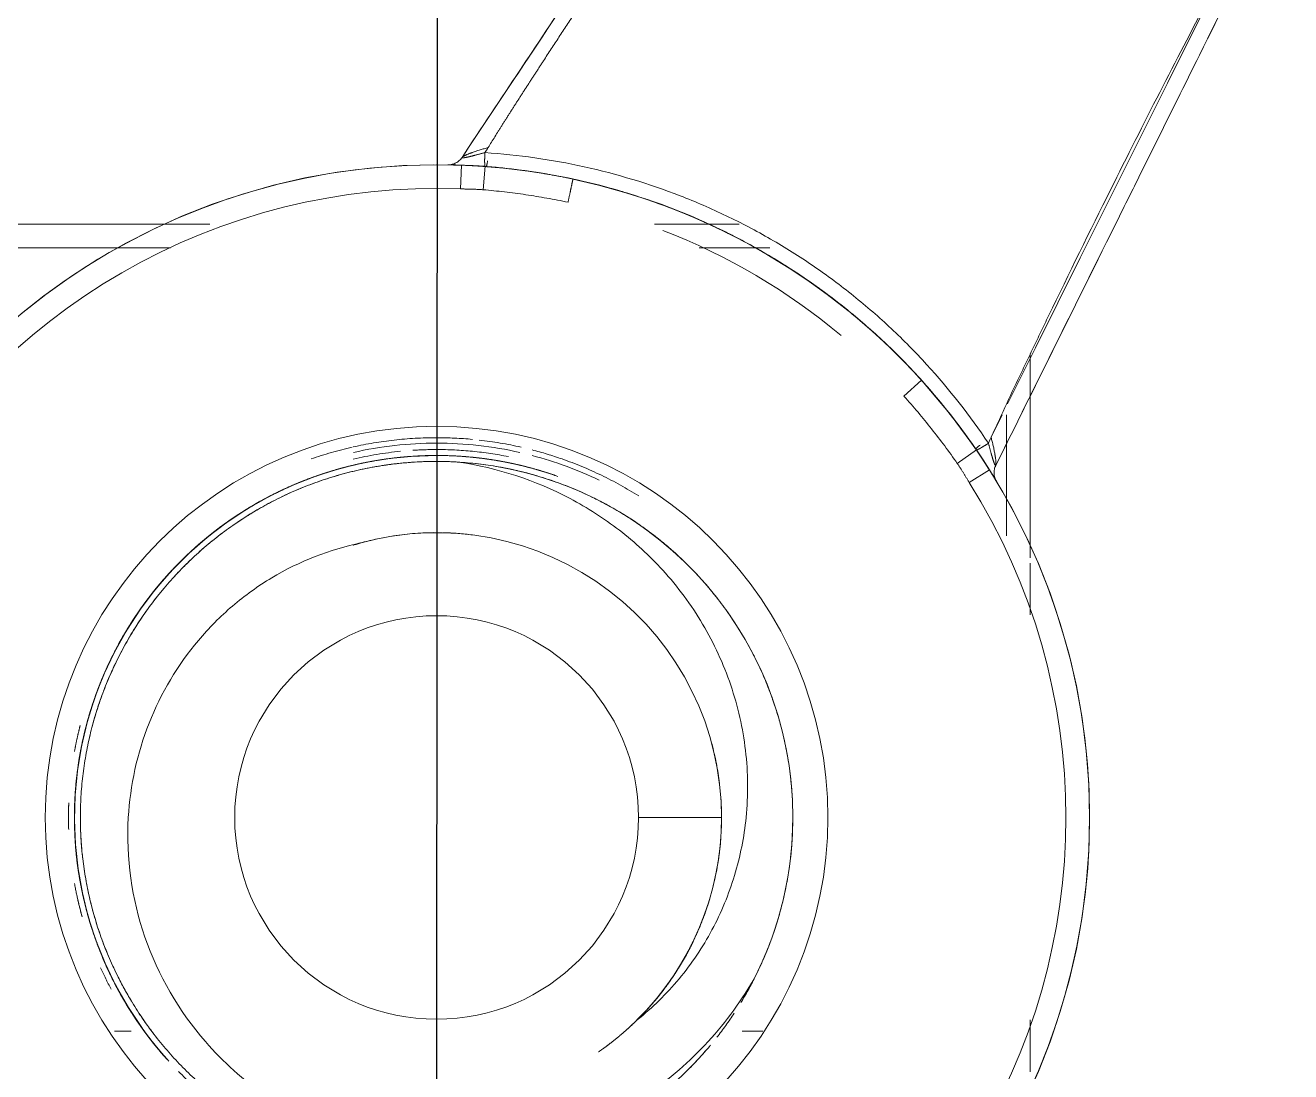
# Model space of a CAD drawing. Extents: x -181672 to 290600, y -29000 to 395522.
# Drawn here: x 5046.4 to 5099.7, y 37603.2 to 37647.2 of the extents above; entities that cross this region are included whole.
import ezdxf

# ---------------------------------------------------------------- set-up
doc = ezdxf.new("R2010")
doc.units = 0
doc.header["$LTSCALE"] = 10
doc.linetypes.add('XFM7Q20PCW-200K$0$ACAD_ISO03W100', pattern=[30, 12, -18])
doc.layers.add('XFM7Q20PCW-200K$0$PCW EQ (FUTURE)', color=252, linetype='XFM7Q20PCW-200K$0$ACAD_ISO03W100', lineweight=9)

# ---------------------------------------------------------------- blocks, each defined once
blk = doc.blocks.new('XFM7P20PCW')
blk.add_line((5064.16395, 38537.4322), (5062.66031, 35616.28974))
blk = doc.blocks.new('XFM7Q20PCW-200K$0$漢唐美光 8NHV4A-10FDA-NC150-M - 漢唐美光 8NHV4A-10FDA-NC150-M-V1107-CUB_L40')
for p, q in [((-545.675, -64.944), (-537.093, -64.944)), ((-536.869, -64.944), (-534.68, -64.944)), ((-517.618, -64.944), (-515.429, -64.944)), ((-543.116, -65.944), (-538.01, -65.944)), ((-542.168, -66.598), (-543.11, -66.13)), ((-540.793, -66.667), (-540.261, -67.513)), ((-541.632, -67.208), (-541.065, -68.02)), ((-544.569, -69.524), (-543.899, -70.266)), ((-550.149, -75.913), (-550.149, -78.894)), ((-517.149, -76.211), (-517.149, -77.081)), ((-551.149, -80.762), (-551.149, -77.207)), ((-553.58, -87.902), (-552.593, -87.987)), ((-553.629, -88.9), (-552.63, -88.938)), ((-551.149, -99.491), (-551.149, -113.944)), ((-550.149, -101.148), (-550.149, -113.944)), ((-517.149, -103.503), (-517.149, -102.807))]:
    blk.add_line(p, q)
at = {"flags": 128}
for points in [[(-543.575, -65.898), (-545.935, -64.723), (-549.724, -62.837), (-553.465, -60.974), (-557.088, -59.17), (-560.527, -57.458)], [(-540.793, -66.667), (-539.85, -66.1), (-538.886, -65.571), (-537.901, -65.081), (-536.898, -64.631), (-535.877, -64.222), (-534.84, -63.853), (-533.79, -63.526), (-532.728, -63.242), (-531.655, -63), (-530.573, -62.802), (-529.484, -62.647), (-528.39, -62.535), (-527.292, -62.467), (-526.192, -62.444), (-525.092, -62.464), (-523.994, -62.528), (-522.9, -62.636), (-521.81, -62.788), (-520.728, -62.983), (-519.654, -63.222), (-518.591, -63.503), (-517.539, -63.826), (-516.502, -64.191), (-515.48, -64.598), (-514.475, -65.045), (-513.488, -65.531), (-512.522, -66.057), (-511.578, -66.621), (-511.505, -66.667)], [(-540.793, -66.667), (-540.442, -66.45), (-540.31, -66.37)], [(-540.793, -66.667), (-541.211, -66.929), (-541.632, -67.208)], [(-541.632, -67.208), (-543.138, -68.318), (-544.568, -69.525)], [(-553.043, -84.202), (-552.792, -83.131), (-552.498, -82.071), (-552.162, -81.023), (-551.785, -79.99), (-551.366, -78.973), (-550.907, -77.973), (-550.409, -76.993), (-549.871, -76.033), (-549.296, -75.096), (-548.684, -74.182), (-548.036, -73.293), (-547.352, -72.431), (-546.635, -71.598), (-545.885, -70.793), (-545.103, -70.019), (-544.569, -69.524)], [(-526.149, -81.444), (-526.149, -77.944)], [(-553.58, -87.902), (-553.611, -88.407), (-553.629, -88.9)], [(-538.985, -114.264), (-539.947, -113.731), (-540.888, -113.16), (-541.804, -112.552), (-542.696, -111.908), (-543.561, -111.229), (-544.398, -110.516), (-545.206, -109.77), (-545.984, -108.992), (-546.73, -108.183), (-547.443, -107.346), (-548.122, -106.48), (-548.765, -105.588), (-549.373, -104.671), (-549.943, -103.731), (-550.476, -102.768), (-550.969, -101.785), (-551.423, -100.783), (-551.836, -99.764), (-552.208, -98.729), (-552.538, -97.68), (-552.827, -96.618), (-553.072, -95.546), (-553.275, -94.465), (-553.434, -93.377), (-553.549, -92.283), (-553.621, -91.185), (-553.649, -90.086), (-553.632, -88.986), (-553.629, -88.9)], [(-553.645, -89.467), (-553.642, -89.312), (-553.629, -88.9)]]:
    blk.add_lwpolyline(points, dxfattribs=at)
blk.add_circle((-526.149, -89.944), 379.979)
for centre, radius, start, end in [((-526.149, -89.944), 117.511, 0, 180), ((-526.149, -89.944), 116.611, 0, 180), ((-526.149, -89.944), 27.5, 0, 180), ((-526.149, -89.944), 26.5, 57.8248, 122.1752), ((-540.671, -65.77), 0.7, 243.6127, 300.9939), ((-526.149, -89.944), 26.5, 140, 158.9382), ((-526.149, -89.944), 16.478, 0, 180), ((-526.149, -89.944), 15, 90, 176.4547), ((-526.149, -89.944), 15, 63.5476, 90), ((-526.149, -89.944), 12, 90, 195.3207), ((-526.149, -89.944), 12, 44.6896, 90), ((-526.149, -89.944), 16, 147.8585, 154.2857), ((-526.149, -89.944), 8.5, 90, 270), ((-526.149, -89.944), 8.5, 270, 90), ((-526.149, -89.944), 15.771, 154.2857, 165.2015), ((-526.149, -89.944), 16, 154.2869, 160.7143), ((-526.149, -89.944), 16, 160.7153, 165.4564), ((-526.149, -89.944), 15.25, 164.7281, 179.9087), ((-526.149, -89.944), 16, 167.1437, 173.5714), ((-526.149, -89.944), 15.771, 167.1429, 180), ((-526.149, -89.944), 15.5, 168.75, 174.375), ((-526.149, -89.944), 16, 174.5717, 180), ((-526.149, -89.944), 15.5, 174.3987, 180), ((-554.345, -89.454), 0.7, 359.0061, 56.3873), ((-526.149, -89.944), 26.5, 177.8248, 242.1752), ((-526.149, -89.944), 117.511, 180, 0), ((-526.149, -89.944), 116.611, 180, 0), ((-526.149, -89.944), 27.5, 180, 0), ((-526.149, -89.944), 16.478, 180, 0), ((-526.149, -89.944), 16, 180, 186.4286), ((-526.149, -89.944), 15.771, 180, 192.8423), ((-526.149, -89.944), 15.5, 180, 183.6891), ((-526.149, -89.944), 15.25, 180, 305.6756), ((-526.149, -89.944), 15.5, 185.625, 193.0859), ((-526.149, -89.944), 16, 186.4292, 192.6579), ((-526.149, -89.944), 16, 192.858, 199.2857), ((-526.149, -89.944), 15.5, 294.1306, 297.8311), ((-526.149, -89.944), 15.5, 282.7354, 285.6911), ((-526.149, -89.944), 15.5, 267.7332, 271.8732)]:
    blk.add_arc(centre, radius, start, end)
for centre, major_axis, start_param, end_param in [((-542.06, -66.661), (-0.395, 0.578), 2.275362, 3.141593), ((-554.268, -87.806), (-0.698, 0.053), 3.141593, 4.007823)]:
    blk.add_ellipse(centre, major_axis=major_axis, ratio=0.07832, start_param=start_param, end_param=end_param)
for points, knots in [([(-540.982, -66.397), (-542.959, -65.416), (-546.995, -63.414), (-552.372, -60.746), (-556.898, -58.5), (-559.349, -57.284), (-560.53, -56.699)], [-1, -1, -1, -1, -0.7, -0.4, -0.2, 0, 0, 0, 0]), ([(-559.924, -56.999), (-558.21, -57.85), (-554.577, -59.652), (-548.126, -62.852), (-543.528, -65.133), (-540.982, -66.397)], [-1, -1, -1, -1, -0.7, -0.4, 0, 0, 0, 0]), ([(-560.549, -57.494), (-559.315, -58.144), (-556.736, -59.482), (-552.278, -61.732), (-548.621, -63.529), (-545.934, -64.821), (-544.145, -65.68), (-542.805, -66.301), (-541.916, -66.706)], [0, 0, 0, 0, 0.222222, 0.444444, 0.722222, 0.791667, 0.861111, 1, 1, 1, 1]), ([(-540.982, -66.397), (-541.004, -66.386), (-541.127, -66.385), (-541.546, -66.444), (-541.933, -66.532), (-542.155, -66.595)], [0, 0, 0, 0, 0.25, 0.5, 0.9903927, 0.9903927, 0.9903927, 0.9903927]), ([(-541.916, -66.706), (-541.781, -66.67), (-541.563, -66.613), (-541.284, -66.534), (-541.101, -66.476), (-540.983, -66.426), (-540.968, -66.404), (-540.982, -66.397)], [0, 0, 0, 0, 0.333333, 0.5, 0.666667, 0.833333, 1, 1, 1, 1]), ([(-541.916, -66.706), (-543.073, -67.479), (-544.749, -68.792), (-546.765, -70.781), (-548.147, -72.373), (-549.405, -74.065), (-550.537, -75.864), (-551.526, -77.741), (-552.642, -80.323), (-553.667, -83.712), (-554.065, -86.503), (-554.157, -87.908)], [-1, -1, -1, -1, -0.833333, -0.75, -0.666667, -0.583333, -0.5, -0.416667, -0.333333, -0.166667, 0, 0, 0, 0]), ([(-541.665, -67.239), (-542.781, -68.002), (-544.396, -69.292), (-546.34, -71.235), (-547.674, -72.787), (-548.889, -74.433), (-549.987, -76.181), (-550.95, -78.004), (-552.042, -80.505), (-553.057, -83.79), (-553.466, -86.494), (-553.57, -87.859)], [-1, -1, -1, -1, -0.833333, -0.75, -0.666667, -0.583333, -0.5, -0.416667, -0.333333, -0.166667, 0, 0, 0, 0]), ([(-553.043, -84.202), (-552.977, -83.891), (-552.833, -83.272), (-552.586, -82.35), (-552.305, -81.435), (-551.993, -80.528), (-551.649, -79.633), (-551.274, -78.75), (-550.867, -77.877), (-550.283, -76.733), (-549.479, -75.342), (-548.23, -73.493), (-546.636, -71.525), (-545.283, -70.168), (-544.569, -69.524)], [0, 0, 0, 0, 0.055556, 0.111111, 0.166667, 0.222222, 0.277778, 0.333333, 0.388889, 0.444444, 0.555556, 0.666667, 0.833333, 1, 1, 1, 1]), ([(-554.157, -87.908), (-554.45, -87.727), (-554.901, -87.446), (-555.524, -87.053), (-556, -86.75), (-556.493, -86.435), (-556.999, -86.108), (-557.511, -85.776), (-558.189, -85.336), (-559.027, -84.79), (-560.371, -83.911), (-562.042, -82.808), (-564.022, -81.486), (-567.262, -79.299), (-569.725, -77.594), (-571.451, -76.377)], [0, 0, 0, 0, 0.055556, 0.083333, 0.111111, 0.138889, 0.166667, 0.194444, 0.222222, 0.277778, 0.333333, 0.444444, 0.555556, 0.666667, 1, 1, 1, 1]), ([(-519.467, -76.514), (-518.474, -77.072), (-516.618, -78.414), (-514.366, -81.01), (-512.775, -84.057), (-511.941, -87.392), (-511.92, -90.83), (-512.724, -94.174), (-514.317, -97.222), (-516.993, -100.214), (-521.001, -102.541), (-524.445, -103.024), (-526.149, -102.925)], [0, 0, 0, 0, 0.090909, 0.181818, 0.272727, 0.363636, 0.454545, 0.545455, 0.636364, 0.727273, 0.863636, 1, 1, 1, 1]), ([(-572.13, -76.792), (-570.484, -77.886), (-567.001, -80.201), (-562.054, -83.489), (-557.666, -86.406), (-555.183, -88.057), (-553.957, -88.872)], [-1, -1, -1, -1, -0.7, -0.4, -0.2, 0, 0, 0, 0]), ([(-553.957, -88.872), (-555.733, -87.691), (-559.368, -85.275), (-565.428, -81.246), (-569.442, -78.578), (-571.567, -77.166)], [-1, -1, -1, -1, -0.7, -0.4, 0, 0, 0, 0]), ([(-526.149, -76.912), (-527.085, -76.818), (-528.984, -76.835), (-531.76, -77.465), (-534.346, -78.657), (-536.537, -80.281), (-538.304, -82.198), (-540.096, -84.99), (-540.876, -87.381), (-541.12, -89.016)], [0, 0, 0, 0, 0.133333, 0.266667, 0.4, 0.533333, 0.65, 0.766667, 1, 1, 1, 1]), ([(-526.149, -104.944), (-525.567, -104.944), (-524.404, -104.876), (-522.682, -104.572), (-521.007, -104.071), (-519.402, -103.378), (-517.888, -102.504), (-516.485, -101.46), (-515.214, -100.261), (-514.09, -98.921), (-513.129, -97.461), (-512.345, -95.898), (-511.747, -94.256), (-511.343, -92.554), (-511.14, -90.818), (-511.14, -89.07), (-511.343, -87.333), (-511.747, -85.632), (-512.344, -83.989), (-513.129, -82.427), (-514.09, -80.966), (-515.214, -79.627), (-516.078, -78.811), (-516.541, -78.424), (-516.559, -78.41)], [0, 0, 0, 0, 0.037037, 0.0740741, 0.1111111, 0.1481481, 0.1851852, 0.2222222, 0.2592593, 0.2962963, 0.3333333, 0.3703704, 0.4074074, 0.4444444, 0.4814815, 0.5185185, 0.5555556, 0.5925926, 0.6296296, 0.6666667, 0.7037037, 0.7407407, 0.7777778, 0.7792088, 0.7792088, 0.7792088, 0.7792088]), ([(-521.267, -78.982), (-521.259, -78.985), (-521.243, -78.992), (-521.221, -79.002), (-521.207, -79.008), (-521.201, -79.011)], [0.8615722656, 0.8615722656, 0.8615722656, 0.8615722656, 0.8618164062, 0.8620605469, 0.8622510204, 0.8622510204, 0.8622510204, 0.8622510204]), ([(-520.748, -79.228), (-520.747, -79.228), (-520.74, -79.232), (-520.708, -79.248), (-520.651, -79.277), (-520.601, -79.303), (-520.565, -79.322), (-520.546, -79.332), (-520.532, -79.339), (-520.522, -79.345), (-520.518, -79.347), (-520.516, -79.348)], [0.8928833008, 0.8928833008, 0.8928833008, 0.8928833008, 0.8929443359, 0.8930664062, 0.8931884766, 0.8933105469, 0.893371582, 0.8934326172, 0.8934631348, 0.8935089111, 0.8935527802, 0.8935527802, 0.8935527802, 0.8935527802]), ([(-519.04, -80.276), (-519.1, -80.232), (-519.261, -80.116), (-519.543, -79.923), (-519.871, -79.714), (-520.18, -79.532), (-520.442, -79.387), (-520.563, -79.323), (-520.608, -79.299)], [0.8918902829, 0.8918902829, 0.8918902829, 0.8918902829, 0.8919677734, 0.8920898438, 0.8922119141, 0.8923339844, 0.8924560547, 0.892578125, 0.892578125, 0.892578125, 0.892578125]), ([(-520.499, -79.357), (-520.497, -79.358), (-520.493, -79.36), (-520.487, -79.363), (-520.479, -79.367), (-520.47, -79.373), (-520.458, -79.379), (-520.447, -79.385), (-520.435, -79.391), (-520.428, -79.395), (-520.424, -79.397)], [0.893737793, 0.893737793, 0.893737793, 0.893737793, 0.8937988281, 0.8938598633, 0.8939208984, 0.8940429688, 0.8941650391, 0.8942871094, 0.8944091797, 0.89453125, 0.89453125, 0.89453125, 0.89453125]), ([(-520.389, -79.416), (-520.386, -79.418), (-520.374, -79.424), (-520.355, -79.435), (-520.34, -79.443), (-520.332, -79.448)], [0.8948974609, 0.8948974609, 0.8948974609, 0.8948974609, 0.8950195312, 0.8952636719, 0.8955078125, 0.8955078125, 0.8955078125, 0.8955078125]), ([(-520.321, -79.454), (-520.317, -79.456), (-520.306, -79.462), (-520.287, -79.473), (-520.268, -79.484), (-520.256, -79.49), (-520.253, -79.492)], [0.8956299891, 0.8956299891, 0.8956299891, 0.8956299891, 0.8957519531, 0.8959960938, 0.8962402344, 0.8963652762, 0.8963652762, 0.8963652762, 0.8963652762]), ([(-520.23, -79.505), (-520.219, -79.511), (-520.201, -79.522), (-520.183, -79.532), (-520.176, -79.536)], [0.8966088914, 0.8966088914, 0.8966088914, 0.8966088914, 0.8969726562, 0.8971941718, 0.8971941718, 0.8971941718, 0.8971941718]), ([(-519.813, -79.753), (-519.815, -79.751), (-519.816, -79.751), (-519.807, -79.756), (-519.776, -79.775), (-519.723, -79.809), (-519.675, -79.84), (-519.641, -79.862), (-519.619, -79.876), (-519.608, -79.883), (-519.604, -79.886)], [0.9270019531, 0.9270019531, 0.9270019531, 0.9270019531, 0.9270629883, 0.9271240234, 0.9272460938, 0.9273681641, 0.9274902344, 0.9275512695, 0.9276123047, 0.9276733398, 0.9276733398, 0.9276733398, 0.9276733398]), ([(-518.058, -81.081), (-518.077, -81.064), (-518.175, -80.975), (-518.376, -80.798), (-518.677, -80.551), (-518.985, -80.314), (-519.276, -80.105), (-519.524, -79.937), (-519.639, -79.862), (-519.682, -79.835)], [0.9259959413, 0.9259959413, 0.9259959413, 0.9259959413, 0.9260253906, 0.9261474609, 0.9262695312, 0.9263916016, 0.9265136719, 0.9266357422, 0.9267578125, 0.9267578125, 0.9267578125, 0.9267578125]), ([(-519.583, -79.899), (-519.582, -79.9), (-519.578, -79.903), (-519.572, -79.906), (-519.567, -79.91), (-519.56, -79.914), (-519.551, -79.92), (-519.54, -79.927), (-519.529, -79.935), (-519.518, -79.942), (-519.511, -79.947), (-519.507, -79.949)], [0.9278564453, 0.9278564453, 0.9278564453, 0.9278564453, 0.9279174805, 0.9279785156, 0.9280395508, 0.9281005859, 0.9282226562, 0.9283447266, 0.9284667969, 0.9285888672, 0.9287109375, 0.9287109375, 0.9287109375, 0.9287109375]), ([(-518.944, -80.347), (-518.935, -80.354), (-518.913, -80.37), (-518.891, -80.387), (-518.877, -80.398)], [0.8869103572, 0.8869103572, 0.8869103572, 0.8869103572, 0.8872070312, 0.8876953125, 0.8876953125, 0.8876953125, 0.8876953125]), ([(-518.918, -80.366), (-518.924, -80.362), (-518.932, -80.356), (-518.934, -80.355), (-518.925, -80.361), (-518.896, -80.383), (-518.846, -80.421), (-518.801, -80.456), (-518.769, -80.481), (-518.755, -80.492), (-518.749, -80.496)], [0.9611206055, 0.9611206055, 0.9611206055, 0.9611206055, 0.9611816406, 0.9612426758, 0.9613037109, 0.9614257812, 0.9615478516, 0.9616699219, 0.961730957, 0.9617919922, 0.9617919922, 0.9617919922, 0.9617919922]), ([(-517.179, -81.972), (-517.23, -81.915), (-517.356, -81.775), (-517.593, -81.527), (-517.87, -81.254), (-518.156, -80.99), (-518.428, -80.755), (-518.62, -80.598), (-518.741, -80.503), (-518.788, -80.467), (-518.807, -80.451)], [0.9600989964, 0.9600989964, 0.9600989964, 0.9600989964, 0.9602050781, 0.9603271484, 0.9604492188, 0.9605712891, 0.9606933594, 0.9608154297, 0.9608764648, 0.9609375, 0.9609375, 0.9609375, 0.9609375]), ([(-538.181, -80.986), (-538.528, -81.453), (-539.051, -82.248), (-539.496, -83.089), (-539.656, -83.42)], [0.2962963, 0.2962963, 0.2962963, 0.2962963, 0.33333333, 0.35679352, 0.35679352, 0.35679352, 0.35679352]), ([(-539.656, -83.42), (-539.496, -83.089), (-539.051, -82.248), (-538.528, -81.453), (-538.181, -80.986)], [0.64321172, 0.64321172, 0.64321172, 0.64321172, 0.66666667, 0.7037037, 0.7037037, 0.7037037, 0.7037037]), ([(-518.78, -80.472), (-518.778, -80.474), (-518.769, -80.481), (-518.759, -80.489), (-518.75, -80.496), (-518.748, -80.497)], [0.8888423949, 0.8888423949, 0.8888423949, 0.8888423949, 0.8889160156, 0.8891601562, 0.8892220141, 0.8892220141, 0.8892220141, 0.8892220141]), ([(-518.72, -80.519), (-518.719, -80.521), (-518.715, -80.523), (-518.71, -80.527), (-518.705, -80.531), (-518.7, -80.536), (-518.693, -80.541), (-518.685, -80.548), (-518.674, -80.556), (-518.664, -80.564), (-518.654, -80.572), (-518.647, -80.577), (-518.644, -80.58)], [0.9619750977, 0.9619750977, 0.9619750977, 0.9619750977, 0.9620361328, 0.962097168, 0.9621582031, 0.9622192383, 0.9622802734, 0.9624023438, 0.9625244141, 0.9626464844, 0.9627685547, 0.962890625, 0.962890625, 0.962890625, 0.962890625]), ([(-518.677, -80.554), (-518.675, -80.555), (-518.67, -80.559), (-518.663, -80.565), (-518.657, -80.57), (-518.651, -80.574), (-518.646, -80.578), (-518.641, -80.582), (-518.636, -80.586), (-518.633, -80.588), (-518.632, -80.59)], [0.8900752915, 0.8900752915, 0.8900752915, 0.8900752915, 0.8901367188, 0.8902587891, 0.8903198242, 0.8903808594, 0.8904418945, 0.8905029297, 0.8905639648, 0.8906173706, 0.8906173706, 0.8906173706, 0.8906173706]), ([(-518.622, -80.598), (-518.616, -80.603), (-518.596, -80.619), (-518.576, -80.635), (-518.563, -80.646)], [0.9631548532, 0.9631548532, 0.9631548532, 0.9631548532, 0.9633789062, 0.9638671875, 0.9638671875, 0.9638671875, 0.9638671875]), ([(-518.573, -80.637), (-518.57, -80.64), (-518.551, -80.655), (-518.513, -80.687), (-518.464, -80.727), (-518.436, -80.75), (-518.428, -80.758), (-518.429, -80.756), (-518.441, -80.746), (-518.463, -80.728), (-518.492, -80.703), (-518.523, -80.678), (-518.541, -80.664), (-518.55, -80.656)], [0.8908469657, 0.8908469657, 0.8908469657, 0.8908469657, 0.8908691406, 0.8909912109, 0.8911132812, 0.8912353516, 0.8912963867, 0.8913574219, 0.891418457, 0.8914794922, 0.8915405273, 0.8915710449, 0.8916015625, 0.8916015625, 0.8916015625, 0.8916015625]), ([(-518.123, -81.023), (-518.113, -81.031), (-518.091, -81.051), (-518.069, -81.072), (-518.056, -81.083)], [0.9210302143, 0.9210302143, 0.9210302143, 0.9210302143, 0.9213867188, 0.921875, 0.921875, 0.921875, 0.921875]), ([(-516.412, -82.929), (-516.433, -82.9), (-516.502, -82.805), (-516.654, -82.603), (-516.878, -82.322), (-517.129, -82.025), (-517.391, -81.737), (-517.64, -81.479), (-517.854, -81.271), (-517.967, -81.165), (-518.017, -81.119), (-518.046, -81.092), (-518.075, -81.066), (-518.096, -81.047), (-518.107, -81.037), (-518.109, -81.035), (-518.101, -81.043), (-518.074, -81.067), (-518.027, -81.109), (-517.986, -81.148), (-517.961, -81.171), (-517.951, -81.18), (-517.949, -81.182)], [0.994196602, 0.994196602, 0.994196602, 0.994196602, 0.994262695, 0.994384766, 0.994506836, 0.994628906, 0.994750977, 0.994873047, 0.994995117, 0.995117188, 0.995147705, 0.995178223, 0.995239258, 0.995300293, 0.995361328, 0.995422363, 0.995483398, 0.995605469, 0.995727539, 0.995849609, 0.995910645, 0.995933679, 0.995933679, 0.995933679, 0.995933679]), ([(-517.916, -81.214), (-517.914, -81.215), (-517.911, -81.218), (-517.906, -81.223), (-517.901, -81.227), (-517.897, -81.232), (-517.892, -81.236), (-517.886, -81.242), (-517.878, -81.249), (-517.868, -81.258), (-517.859, -81.267), (-517.849, -81.276), (-517.843, -81.282), (-517.84, -81.285)], [0.9960918427, 0.9960918427, 0.9960918427, 0.9960918427, 0.9961547852, 0.9962158203, 0.9962768555, 0.9963378906, 0.9963989258, 0.9964599609, 0.9965820312, 0.9967041016, 0.9968261719, 0.9969482422, 0.9970703125, 0.9970703125, 0.9970703125, 0.9970703125]), ([(-517.875, -81.252), (-517.872, -81.255), (-517.866, -81.261), (-517.858, -81.268), (-517.852, -81.274), (-517.847, -81.279), (-517.842, -81.283), (-517.838, -81.288), (-517.833, -81.292), (-517.831, -81.295), (-517.829, -81.296)], [0.9241943359, 0.9241943359, 0.9241943359, 0.9241943359, 0.9243164062, 0.9244384766, 0.9244995117, 0.9245605469, 0.924621582, 0.9246826172, 0.9247436523, 0.9247970581, 0.9247970581, 0.9247970581, 0.9247970581]), ([(-517.821, -81.303), (-517.815, -81.309), (-517.803, -81.321), (-517.786, -81.338), (-517.775, -81.348), (-517.771, -81.353)], [0.9973144531, 0.9973144531, 0.9973144531, 0.9973144531, 0.9975585938, 0.9978027344, 0.9979765402, 0.9979765402, 0.9979765402, 0.9979765402]), ([(-517.788, -81.336), (-517.781, -81.342), (-517.759, -81.363), (-517.719, -81.403), (-517.674, -81.448), (-517.648, -81.473), (-517.641, -81.481), (-517.642, -81.48), (-517.653, -81.469), (-517.673, -81.449), (-517.706, -81.416), (-517.736, -81.387), (-517.753, -81.369)], [0.924987793, 0.924987793, 0.924987793, 0.924987793, 0.9250488281, 0.9251708984, 0.9252929688, 0.9254150391, 0.9254760742, 0.9255371094, 0.9255981445, 0.9256591797, 0.9257202148, 0.92578125, 0.92578125, 0.92578125, 0.92578125]), ([(-517.27, -81.871), (-517.268, -81.873), (-517.255, -81.888), (-517.241, -81.903), (-517.229, -81.916)], [0.9564599536, 0.9564599536, 0.9564599536, 0.9564599536, 0.9565429688, 0.95703125, 0.95703125, 0.95703125, 0.95703125]), ([(-517.138, -82.018), (-517.137, -82.02), (-517.133, -82.025), (-517.125, -82.033), (-517.118, -82.041), (-517.112, -82.048), (-517.108, -82.053), (-517.104, -82.058), (-517.1, -82.062), (-517.096, -82.067), (-517.093, -82.07), (-517.092, -82.072)], [0.9583104277, 0.9583104277, 0.9583104277, 0.9583104277, 0.9583740234, 0.9584960938, 0.9586181641, 0.9586791992, 0.9587402344, 0.9588012695, 0.9588623047, 0.9589233398, 0.9589767456, 0.9589767456, 0.9589767456, 0.9589767456]), ([(-517.078, -82.087), (-517.076, -82.09), (-517.069, -82.098), (-517.055, -82.114), (-517.028, -82.145), (-516.992, -82.188), (-516.951, -82.237), (-516.928, -82.264), (-516.921, -82.273), (-516.922, -82.271), (-516.932, -82.26), (-516.95, -82.237), (-516.975, -82.208), (-517.001, -82.178), (-517.015, -82.16), (-517.023, -82.151)], [0.9590759277, 0.9590759277, 0.9590759277, 0.9590759277, 0.9591064453, 0.9591674805, 0.9592285156, 0.9593505859, 0.9594726562, 0.9595947266, 0.9596557617, 0.9597167969, 0.959777832, 0.9598388672, 0.9598999023, 0.9599304199, 0.9599609375, 0.9599609375, 0.9599609375, 0.9599609375]), ([(-516.923, -82.27), (-516.906, -82.291), (-516.866, -82.338), (-516.817, -82.4), (-516.773, -82.454), (-516.74, -82.495), (-516.713, -82.529), (-516.697, -82.55), (-516.691, -82.558)], [0.985564018, 0.985564018, 0.985564018, 0.985564018, 0.986328125, 0.987304688, 0.987792969, 0.98828125, 0.988769531, 0.9890294, 0.9890294, 0.9890294, 0.9890294]), ([(-516.591, -82.688), (-516.587, -82.692), (-516.579, -82.703), (-516.565, -82.721), (-516.55, -82.742), (-516.537, -82.76), (-516.529, -82.77), (-516.526, -82.774)], [0.990576598, 0.990576598, 0.990576598, 0.990576598, 0.990722656, 0.990966797, 0.991210938, 0.991455078, 0.991578651, 0.991578651, 0.991578651, 0.991578651]), ([(-516.472, -82.847), (-516.47, -82.85), (-516.465, -82.857), (-516.457, -82.868), (-516.451, -82.877), (-516.445, -82.884), (-516.442, -82.889), (-516.438, -82.894), (-516.434, -82.899), (-516.43, -82.904), (-516.428, -82.908), (-516.427, -82.909)], [0.9924316406, 0.9924316406, 0.9924316406, 0.9924316406, 0.9925537109, 0.9926757812, 0.9927978516, 0.9928588867, 0.9929199219, 0.992980957, 0.9930419922, 0.9931030273, 0.9931564331, 0.9931564331, 0.9931564331, 0.9931564331]), ([(-516.422, -82.916), (-516.42, -82.919), (-516.416, -82.924), (-516.407, -82.937), (-516.394, -82.955), (-516.37, -82.988), (-516.337, -83.034), (-516.301, -83.086), (-516.281, -83.116), (-516.274, -83.125), (-516.276, -83.123), (-516.284, -83.111), (-516.301, -83.087), (-516.323, -83.056), (-516.345, -83.023), (-516.358, -83.005), (-516.366, -82.994)], [0.9932098389, 0.9932098389, 0.9932098389, 0.9932098389, 0.9932556152, 0.9932861328, 0.993347168, 0.9934082031, 0.9935302734, 0.9936523438, 0.9937744141, 0.9938354492, 0.9938964844, 0.9939575195, 0.9940185547, 0.9940795898, 0.9941101074, 0.994140625, 0.994140625, 0.994140625, 0.994140625]), ([(-553.042, -84.202), (-553.094, -84.446), (-553.192, -84.935), (-553.319, -85.673), (-553.462, -86.661), (-553.541, -87.405), (-553.58, -87.902)], [0, 0, 0, 0, 0.2, 0.4, 0.6, 1, 1, 1, 1]), ([(-540.593, -85.05), (-540.782, -85.609), (-541.089, -86.724), (-541.268, -87.867), (-541.324, -88.43)], [-0.226190476, -0.226190476, -0.226190476, -0.226190476, -0.222222222, -0.218414002, -0.218414002, -0.218414002, -0.218414002]), ([(-541.324, -88.429), (-541.272, -87.915), (-541.106, -86.82), (-540.822, -85.748), (-540.639, -85.188)], [-0.857783045, -0.857783045, -0.857783045, -0.857783045, -0.854330709, -0.850393701, -0.850393701, -0.850393701, -0.850393701]), ([(-540.861, -85.928), (-540.992, -86.409), (-541.227, -87.474), (-541.412, -89.145), (-541.406, -90.326), (-541.368, -90.914)], [-0.65415554, -0.65415554, -0.65415554, -0.65415554, -0.65079365, -0.6468254, -0.64285714, -0.64285714, -0.64285714, -0.64285714]), ([(-541.366, -90.94), (-541.403, -90.388), (-541.415, -89.243), (-541.244, -87.562), (-541.004, -86.453), (-540.861, -85.929)], [-0.43676869, -0.43676869, -0.43676869, -0.43676869, -0.43307087, -0.42913386, -0.42550541, -0.42550541, -0.42550541, -0.42550541]), ([(-540.86, -85.925), (-540.963, -86.304), (-541.156, -87.132), (-541.278, -87.974), (-541.324, -88.429)], [-0.439149594, -0.439149594, -0.439149594, -0.439149594, -0.436507937, -0.433429583, -0.433429583, -0.433429583, -0.433429583]), ([(-541.324, -88.428), (-541.283, -88.02), (-541.164, -87.178), (-540.976, -86.349), (-540.86, -85.926)], [-0.644475356, -0.644475356, -0.644475356, -0.644475356, -0.641732283, -0.638803622, -0.638803622, -0.638803622, -0.638803622]), ([(-540.601, -85.927), (-540.73, -86.392), (-540.966, -87.432), (-541.157, -89.069), (-541.157, -90.235), (-541.123, -90.816)], [0.4137233, 0.4137233, 0.4137233, 0.4137233, 0.4444444, 0.4814815, 0.5185185, 0.5185185, 0.5185185, 0.5185185]), ([(-541.123, -90.816), (-541.157, -90.235), (-541.157, -89.07), (-540.966, -87.432), (-540.73, -86.392), (-540.601, -85.927)], [0.4814815, 0.4814815, 0.4814815, 0.4814815, 0.5185185, 0.5555556, 0.5862819, 0.5862819, 0.5862819, 0.5862819]), ([(-541.123, -90.816), (-541.157, -90.235), (-541.157, -89.07), (-540.972, -87.487), (-540.755, -86.501), (-540.645, -86.089)], [0.4814815, 0.4814815, 0.4814815, 0.4814815, 0.5185185, 0.5555556, 0.5827282, 0.5827282, 0.5827282, 0.5827282]), ([(-540.645, -86.089), (-540.755, -86.501), (-540.972, -87.487), (-541.157, -89.069), (-541.157, -90.235), (-541.123, -90.816)], [0.4172781, 0.4172781, 0.4172781, 0.4172781, 0.4444444, 0.4814815, 0.5185185, 0.5185185, 0.5185185, 0.5185185]), ([(-541.066, -93.111), (-541.189, -92.534), (-541.367, -91.367), (-541.429, -89.597), (-541.295, -87.936), (-541.096, -86.879), (-540.983, -86.407)], [-0.22834646, -0.22834646, -0.22834646, -0.22834646, -0.22440945, -0.22047244, -0.21653543, -0.2132989, -0.2132989, -0.2132989, -0.2132989]), ([(-554.368, -87.776), (-554.312, -87.995), (-554.197, -88.366), (-554.041, -88.752), (-553.978, -88.857), (-553.957, -88.872)], [0.0240835, 0.0240835, 0.0240835, 0.0240835, 0.5, 0.75, 1, 1, 1, 1]), ([(-553.957, -88.872), (-553.944, -88.88), (-553.933, -88.855), (-553.949, -88.729), (-553.99, -88.543), (-554.061, -88.26), (-554.121, -88.041), (-554.157, -87.908)], [0, 0, 0, 0, 0.166667, 0.333333, 0.5, 0.666667, 1, 1, 1, 1]), ([(-541.331, -88.501), (-541.386, -89.088), (-541.43, -90.268), (-541.298, -91.927), (-541.101, -92.982), (-540.99, -93.452)], [-0.21825397, -0.21825397, -0.21825397, -0.21825397, -0.21428571, -0.21031746, -0.20706856, -0.20706856, -0.20706856, -0.20706856]), ([(-541.366, -90.94), (-541.328, -91.52), (-541.185, -92.683), (-540.787, -94.327), (-540.41, -95.371), (-540.209, -95.849)], [-0.64279892, -0.64279892, -0.64279892, -0.64279892, -0.63888889, -0.63492063, -0.63142975, -0.63142975, -0.63142975, -0.63142975]), ([(-541.366, -90.941), (-541.335, -91.413), (-541.217, -92.469), (-540.861, -94.085), (-540.476, -95.201), (-540.252, -95.746)], [-0.42778407, -0.42778407, -0.42778407, -0.42778407, -0.42460317, -0.42063492, -0.41666667, -0.41666667, -0.41666667, -0.41666667]), ([(-540.198, -95.876), (-540.427, -95.332), (-540.823, -94.22), (-541.203, -92.562), (-541.332, -91.459), (-541.366, -90.941)], [-0.66141732, -0.66141732, -0.66141732, -0.66141732, -0.65748031, -0.65354331, -0.65007586, -0.65007586, -0.65007586, -0.65007586]), ([(-540.99, -93.453), (-541.09, -93.03), (-541.249, -92.197), (-541.339, -91.354), (-541.366, -90.942)], [-0.869042852, -0.869042852, -0.869042852, -0.869042852, -0.866141732, -0.863382767, -0.863382767, -0.863382767, -0.863382767]), ([(-540.215, -95.836), (-540.396, -95.403), (-540.76, -94.408), (-541.163, -92.806), (-541.316, -91.635), (-541.359, -91.047)], [-0.4480167, -0.4480167, -0.4480167, -0.4480167, -0.44488189, -0.44094488, -0.43700787, -0.43700787, -0.43700787, -0.43700787]), ([(-539.922, -95.885), (-540.152, -95.351), (-540.551, -94.256), (-540.945, -92.595), (-541.08, -91.48), (-541.116, -90.941)], [0.3703704, 0.3703704, 0.3703704, 0.3703704, 0.4074074, 0.4444444, 0.4788302, 0.4788302, 0.4788302, 0.4788302]), ([(-541.116, -90.941), (-541.08, -91.479), (-540.945, -92.595), (-540.551, -94.255), (-540.153, -95.351), (-539.922, -95.885)], [0.5211749, 0.5211749, 0.5211749, 0.5211749, 0.5555556, 0.5925926, 0.6296296, 0.6296296, 0.6296296, 0.6296296]), ([(-526.149, -102.925), (-527.508, -102.846), (-530.203, -102.256), (-533.163, -100.495), (-535.101, -98.571), (-536.691, -96.363), (-537.447, -94.441), (-537.722, -93.114)], [0, 0, 0, 0, 0.25, 0.5, 0.625, 0.75, 1, 1, 1, 1]), ([(-540.222, -95.819), (-540.359, -95.489), (-540.652, -94.712), (-540.881, -93.913), (-540.99, -93.453)], [-0.234669973, -0.234669973, -0.234669973, -0.234669973, -0.232283465, -0.229126671, -0.229126671, -0.229126671, -0.229126671]), ([(-540.989, -93.454), (-540.891, -93.872), (-540.665, -94.673), (-540.375, -95.453), (-540.22, -95.824)], [-0.852100073, -0.852100073, -0.852100073, -0.852100073, -0.849206349, -0.846502865, -0.846502865, -0.846502865, -0.846502865]), ([(-538.798, -98.462), (-539.017, -98.136), (-539.52, -97.324), (-539.944, -96.468), (-540.166, -95.951)], [-0.667973241, -0.667973241, -0.667973241, -0.667973241, -0.665354331, -0.661599684, -0.661599684, -0.661599684, -0.661599684]), ([(-540.163, -95.958), (-540.003, -96.33), (-539.594, -97.187), (-539.107, -98.002), (-538.804, -98.453)], [-0.20113986, -0.20113986, -0.20113986, -0.20113986, -0.198412698, -0.194755645, -0.194755645, -0.194755645, -0.194755645]), ([(-540.126, -96.044), (-539.89, -96.585), (-539.355, -97.638), (-538.4, -99.078), (-537.67, -99.95), (-537.297, -100.35)], [-0.63095238, -0.63095238, -0.63095238, -0.63095238, -0.62698413, -0.62301587, -0.61933677, -0.61933677, -0.61933677, -0.61933677]), ([(-537.301, -100.345), (-537.642, -99.979), (-538.346, -99.147), (-539.287, -97.753), (-539.831, -96.705), (-540.071, -96.167)], [-0.46002917, -0.46002917, -0.46002917, -0.46002917, -0.45669291, -0.45275591, -0.4488189, -0.4488189, -0.4488189, -0.4488189]), ([(-538.496, -98.461), (-538.724, -98.131), (-539.237, -97.319), (-539.67, -96.462), (-539.893, -95.951)], [0.30778652, 0.30778652, 0.30778652, 0.30778652, 0.33333333, 0.3688485, 0.3688485, 0.3688485, 0.3688485]), ([(-539.893, -95.951), (-539.67, -96.462), (-539.237, -97.319), (-538.724, -98.131), (-538.496, -98.461)], [0.63115679, 0.63115679, 0.63115679, 0.63115679, 0.66666667, 0.69221892, 0.69221892, 0.69221892, 0.69221892]), ([(-536.704, -100.951), (-537.116, -100.555), (-537.86, -99.757), (-538.514, -98.885), (-538.803, -98.455)], [-0.035314389, -0.035314389, -0.035314389, -0.035314389, -0.031496063, -0.028040932, -0.028040932, -0.028040932, -0.028040932]), ([(-537.309, -100.337), (-537.574, -100.052), (-538.097, -99.446), (-538.57, -98.801), (-538.798, -98.461)], [-0.246700844, -0.246700844, -0.246700844, -0.246700844, -0.244094488, -0.241362403, -0.241362403, -0.241362403, -0.241362403]), ([(-538.798, -98.463), (-538.593, -98.766), (-538.122, -99.414), (-537.602, -100.022), (-537.306, -100.34)], [-0.83976516, -0.83976516, -0.83976516, -0.83976516, -0.837301587, -0.834380276, -0.834380276, -0.834380276, -0.834380276]), ([(-534.652, -102.603), (-535.141, -102.275), (-536.066, -101.572), (-536.905, -100.769), (-537.294, -100.353)], [-0.681102362, -0.681102362, -0.681102362, -0.681102362, -0.677165354, -0.673359295, -0.673359295, -0.673359295, -0.673359295]), ([(-534.386, -102.778), (-534.882, -102.459), (-535.675, -101.883), (-536.407, -101.234), (-536.688, -100.966)], [-0.468503937, -0.468503937, -0.468503937, -0.468503937, -0.464566929, -0.461972498, -0.461972498, -0.461972498, -0.461972498]), ([(-536.687, -100.967), (-536.439, -101.204), (-535.743, -101.826), (-534.992, -102.382), (-534.499, -102.705)], [-0.617389217, -0.617389217, -0.617389217, -0.617389217, -0.615079365, -0.611111111, -0.611111111, -0.611111111, -0.611111111]), ([(-534.397, -102.771), (-534.711, -102.569), (-535.502, -102.018), (-536.238, -101.394), (-536.665, -100.988)], [-0.041864543, -0.041864543, -0.041864543, -0.041864543, -0.039370079, -0.035433071, -0.035433071, -0.035433071, -0.035433071]), ([(-516.266, -101.558), (-516.715, -101.94), (-517.62, -102.624), (-518.597, -103.203), (-519.078, -103.455)], [-0.511811024, -0.511811024, -0.511811024, -0.511811024, -0.507874016, -0.504242042, -0.504242042, -0.504242042, -0.504242042]), ([(-515.979, -101.308), (-516.355, -101.644), (-517.12, -102.263), (-517.941, -102.805), (-518.352, -103.05)], [-0.086046611, -0.086046611, -0.086046611, -0.086046611, -0.082677165, -0.079483804, -0.079483804, -0.079483804, -0.079483804]), ([(-531.476, -104.233), (-531.842, -104.096), (-532.748, -103.718), (-533.614, -103.254), (-534.117, -102.946)], [-0.262456912, -0.262456912, -0.262456912, -0.262456912, -0.25984252, -0.255905512, -0.255905512, -0.255905512, -0.255905512]), ([(-519.103, -103.468), (-519.47, -103.66), (-520.379, -104.087), (-521.884, -104.621), (-523.61, -105.016), (-525.372, -105.208), (-527.143, -105.195), (-528.901, -104.978), (-530.622, -104.559), (-532.283, -103.943), (-533.336, -103.407), (-533.845, -103.109)], [-0.07757002, -0.07757002, -0.07757002, -0.07757002, -0.07480315, -0.07086614, -0.06692913, -0.06299213, -0.05905512, -0.05511811, -0.0511811, -0.04724409, -0.04330709, -0.04330709, -0.04330709, -0.04330709]), ([(-522.324, -104.706), (-521.753, -104.558), (-520.642, -104.201), (-519.58, -103.718), (-519.07, -103.451)], [-0.797619048, -0.797619048, -0.797619048, -0.797619048, -0.793650794, -0.78977714, -0.78977714, -0.78977714, -0.78977714]), ([(-519.083, -103.458), (-519.55, -103.702), (-520.567, -104.168), (-521.63, -104.52), (-522.199, -104.673)], [-0.290925777, -0.290925777, -0.290925777, -0.290925777, -0.287401575, -0.283464567, -0.283464567, -0.283464567, -0.283464567]), ([(-528.931, -105.192), (-529.067, -105.167), (-529.328, -105.116), (-529.69, -105.035), (-529.914, -104.98), (-530.022, -104.952), (-530.027, -104.951)], [0.1875, 0.1875, 0.1875, 0.1875, 0.21875, 0.25, 0.28125, 0.28280866, 0.28280866, 0.28280866, 0.28280866]), ([(-530.027, -104.951), (-530.022, -104.952), (-529.914, -104.98), (-529.691, -105.035), (-529.329, -105.115), (-529.068, -105.167), (-528.932, -105.192)], [0.71726804, 0.71726804, 0.71726804, 0.71726804, 0.71875, 0.75, 0.78125, 0.8125, 0.8125, 0.8125, 0.8125]), ([(-525.642, -104.935), (-525.23, -104.921), (-524.252, -104.848), (-523.286, -104.679), (-522.735, -104.55)], [0.01076072, 0.01076072, 0.01076072, 0.01076072, 0.03703704, 0.07309234, 0.07309234, 0.07309234, 0.07309234]), ([(-522.735, -104.55), (-523.286, -104.679), (-524.252, -104.848), (-525.229, -104.921), (-525.642, -104.935)], [0.92691265, 0.92691265, 0.92691265, 0.92691265, 0.96296296, 0.98924078, 0.98924078, 0.98924078, 0.98924078]), ([(-525.642, -105.185), (-525.112, -105.168), (-524.134, -105.084), (-523.17, -104.906), (-522.732, -104.806)], [-0.805158403, -0.805158403, -0.805158403, -0.805158403, -0.801587302, -0.798561188, -0.798561188, -0.798561188, -0.798561188])]:
    blk.add_open_spline(points, degree=3, knots=knots)
for points in [[(-540.31, -66.37), (-540.31, -66.37), (-540.464, -66.463), (-540.992, -66.792), (-541.443, -67.087), (-541.665, -67.239)], [(-541.916, -66.706), (-541.879, -66.762), (-541.803, -66.879), (-541.708, -67.04), (-541.647, -67.157), (-541.633, -67.197), (-541.632, -67.208)], [(-541.065, -68.02), (-540.935, -67.929), (-540.667, -67.76), (-540.395, -67.598), (-540.261, -67.513)], [(-543.899, -70.266), (-543.451, -69.862), (-542.529, -69.085), (-541.56, -68.366), (-541.065, -68.02)], [(-544.569, -69.524), (-545.635, -70.486), (-547.616, -72.576), (-550.062, -76.137), (-551.923, -80.036), (-552.743, -82.798), (-553.043, -84.202)], [(-529.608, -75.348), (-529.042, -75.214), (-527.894, -75.011), (-526.731, -74.944), (-526.149, -74.944)], [(-526.149, -74.944), (-526.73, -74.944), (-527.894, -75.011), (-529.042, -75.214), (-529.608, -75.348)], [(-524.407, -75.045), (-524.985, -74.977), (-525.567, -74.944), (-526.149, -74.944)], [(-526.149, -74.944), (-525.572, -74.944), (-524.995, -74.977), (-524.421, -75.043)], [(-524.407, -75.045), (-524.817, -74.997), (-525.229, -74.966), (-525.642, -74.952)], [(-525.642, -74.952), (-525.23, -74.966), (-524.818, -74.997), (-524.408, -75.045)], [(-522.735, -75.337), (-523.213, -75.226), (-523.696, -75.137), (-524.183, -75.073)], [(-524.183, -75.073), (-523.696, -75.137), (-523.213, -75.226), (-522.735, -75.337)], [(-530.014, -75.45), (-530.441, -75.564), (-530.863, -75.697), (-531.279, -75.848)], [(-531.279, -75.848), (-530.864, -75.697), (-530.441, -75.564), (-530.014, -75.45)], [(-521.273, -75.758), (-521.738, -75.598), (-522.211, -75.461), (-522.69, -75.348)], [(-522.69, -75.348), (-522.211, -75.461), (-521.738, -75.598), (-521.273, -75.758)], [(-532.881, -76.539), (-532.422, -76.309), (-531.951, -76.102), (-531.471, -75.92)], [(-531.471, -75.92), (-531.951, -76.102), (-532.422, -76.309), (-532.881, -76.539)], [(-520.87, -75.903), (-520.392, -76.083), (-519.924, -76.287), (-519.467, -76.514)], [(-519.811, -76.348), (-520.157, -76.187), (-520.509, -76.039), (-520.866, -75.905)], [(-520.866, -75.905), (-520.509, -76.039), (-520.157, -76.187), (-519.811, -76.348)], [(-534.392, -77.411), (-533.92, -77.101), (-533.431, -76.818), (-532.927, -76.562)], [(-532.927, -76.562), (-533.431, -76.817), (-533.92, -77.101), (-534.391, -77.411)], [(-518.35, -77.131), (-518.697, -76.919), (-519.053, -76.722), (-519.417, -76.539)], [(-519.417, -76.539), (-519.053, -76.722), (-518.697, -76.919), (-518.35, -77.131)], [(-517.618, -81.504), (-518.132, -80.857), (-519.299, -79.667), (-521.375, -78.274), (-523.687, -77.319), (-525.323, -76.995), (-526.149, -76.912)], [(-535.739, -78.41), (-535.309, -78.052), (-534.859, -77.719), (-534.392, -77.411)], [(-534.391, -77.411), (-534.859, -77.719), (-535.309, -78.052), (-535.739, -78.41)], [(-517.906, -77.411), (-517.557, -77.641), (-517.218, -77.885), (-516.89, -78.142)], [(-516.89, -78.142), (-517.218, -77.885), (-517.557, -77.641), (-517.906, -77.411)], [(-529.266, -78.356), (-528.713, -78.208), (-528.151, -78.098), (-527.581, -78.03)], [(-527.102, -77.982), (-526.636, -77.944), (-526.167, -77.935), (-525.699, -77.952)], [(-525.288, -77.974), (-524.916, -78.001), (-524.545, -78.046), (-524.178, -78.107)], [(-525.277, -77.976), (-524.696, -78.018), (-524.116, -78.103), (-523.546, -78.23)], [(-525.044, -77.995), (-524.45, -78.049), (-523.859, -78.149), (-523.281, -78.291)], [(-535.791, -78.453), (-536.236, -78.827), (-537.084, -79.627), (-538.208, -80.966), (-539.168, -82.427), (-539.953, -83.989), (-540.551, -85.632), (-540.954, -87.333), (-541.157, -89.069), (-541.157, -90.235), (-541.123, -90.816)], [(-541.123, -90.816), (-541.157, -90.235), (-541.157, -89.07), (-540.954, -87.333), (-540.551, -85.632), (-539.953, -83.989), (-539.169, -82.427), (-538.208, -80.966), (-537.084, -79.627), (-536.236, -78.827), (-535.791, -78.453)], [(-537.059, -79.65), (-536.66, -79.227), (-536.236, -78.827), (-535.791, -78.453)], [(-535.791, -78.453), (-536.236, -78.827), (-536.66, -79.227), (-537.059, -79.65)], [(-522.729, -78.441), (-522.23, -78.589), (-521.741, -78.77), (-521.267, -78.981)], [(-522.722, -78.443), (-522.422, -78.532), (-522.127, -78.633), (-521.836, -78.745)], [(-515.443, -79.437), (-515.781, -79.092), (-516.137, -78.764), (-516.507, -78.453)], [(-516.507, -78.453), (-516.137, -78.764), (-515.781, -79.092), (-515.443, -79.437)], [(-521.338, -78.95), (-521.33, -78.954), (-521.314, -78.961), (-521.298, -78.968), (-521.29, -78.971)], [(-521.236, -78.995), (-520.823, -79.181), (-520.421, -79.389), (-520.033, -79.62)], [(-520.959, -79.123), (-520.56, -79.315), (-520.172, -79.529), (-519.797, -79.763)], [(-538.13, -80.919), (-537.87, -80.573), (-537.594, -80.238), (-537.304, -79.916)], [(-537.304, -79.916), (-537.594, -80.238), (-537.87, -80.573), (-538.13, -80.919)], [(-519.812, -79.754), (-519.3, -80.072), (-518.812, -80.429), (-518.352, -80.822)], [(-519.362, -80.047), (-519.006, -80.291), (-518.663, -80.554), (-518.336, -80.835)], [(-519.264, -80.115), (-519.247, -80.127), (-519.23, -80.139), (-519.213, -80.151)], [(-518.278, -80.886), (-518.079, -81.059), (-517.885, -81.239), (-517.697, -81.425)], [(-517.648, -81.473), (-517.638, -81.484), (-517.628, -81.494), (-517.618, -81.504)], [(-517.638, -81.484), (-517.621, -81.501), (-517.603, -81.519), (-517.586, -81.537)], [(-517.581, -81.541), (-517.558, -81.565), (-517.536, -81.588), (-517.513, -81.611)], [(-517.509, -81.616), (-517.486, -81.639), (-517.464, -81.663), (-517.441, -81.687)], [(-517.437, -81.692), (-517.418, -81.711), (-517.4, -81.73), (-517.382, -81.75)], [(-516.676, -82.577), (-516.671, -82.584), (-516.66, -82.598), (-516.644, -82.618), (-516.628, -82.639), (-516.618, -82.652), (-516.613, -82.659)], [(-516.511, -82.794), (-516.508, -82.798), (-516.503, -82.805), (-516.496, -82.815), (-516.49, -82.822), (-516.488, -82.826)], [(-539.922, -84.002), (-540.152, -84.536), (-540.352, -85.084), (-540.519, -85.641)], [(-540.519, -85.642), (-540.352, -85.084), (-540.153, -84.537), (-539.922, -84.002)], [(-553.043, -84.202), (-553.043, -84.202), (-552.992, -84.212), (-552.775, -84.259), (-552.449, -84.328), (-552.193, -84.383), (-552.065, -84.41)], [(-552.593, -87.987), (-552.541, -87.386), (-552.403, -86.188), (-552.191, -85.001), (-552.065, -84.41)], [(-540.543, -84.906), (-540.661, -85.243), (-540.767, -85.585), (-540.861, -85.93)], [(-540.519, -84.838), (-540.646, -85.196), (-540.76, -85.558), (-540.86, -85.925)], [(-540.824, -85.796), (-540.74, -85.498), (-540.647, -85.204), (-540.545, -84.912)], [(-540.545, -84.911), (-540.632, -85.161), (-540.713, -85.414), (-540.787, -85.668)], [(-540.875, -85.979), (-541.028, -86.548), (-541.268, -87.705), (-541.426, -89.469), (-541.378, -91.24), (-541.21, -92.409), (-541.092, -92.986)], [(-538.922, -98.275), (-539.244, -97.781), (-539.831, -96.756), (-540.527, -95.127), (-541.031, -93.429), (-541.334, -91.683), (-541.433, -89.915), (-541.327, -88.146), (-541.121, -86.984), (-540.984, -86.41)], [(-540.991, -86.439), (-541.126, -87.012), (-541.228, -87.594), (-541.297, -88.179)], [(-553.58, -87.902), (-553.59, -87.907), (-553.632, -87.916), (-553.764, -87.921), (-553.951, -87.919), (-554.089, -87.912), (-554.157, -87.908)], [(-553.57, -87.859), (-553.59, -88.127), (-553.62, -88.666), (-553.642, -89.287), (-553.645, -89.467), (-553.645, -89.467)], [(-552.63, -88.938), (-552.624, -88.779), (-552.619, -88.462), (-552.607, -88.146), (-552.593, -87.987)], [(-541.324, -88.43), (-541.374, -88.933), (-541.399, -89.438), (-541.399, -89.944)], [(-538.146, -89.668), (-538.137, -89.253), (-538.105, -88.839), (-538.053, -88.428)], [(-541.392, -90.413), (-541.41, -89.824), (-541.394, -89.234), (-541.344, -88.646)], [(-541.358, -88.824), (-541.401, -89.412), (-541.41, -90.002), (-541.385, -90.591)], [(-541.379, -90.73), (-541.409, -90.142), (-541.405, -89.551), (-541.367, -88.963)], [(-541.12, -89.016), (-541.156, -89.598), (-541.16, -90.766), (-540.963, -92.507), (-540.564, -94.213), (-539.969, -95.862), (-539.187, -97.43), (-538.227, -98.896), (-537.103, -100.24), (-535.831, -101.445), (-534.427, -102.493), (-532.91, -103.371), (-531.302, -104.067), (-529.624, -104.571), (-527.898, -104.876), (-526.732, -104.944), (-526.149, -104.944)], [(-538.001, -91.821), (-538.092, -91.247), (-538.142, -90.666), (-538.149, -90.084)], [(-541.008, -91.995), (-541.056, -91.645), (-541.092, -91.293), (-541.116, -90.941)], [(-541.116, -90.941), (-541.092, -91.293), (-541.056, -91.645), (-541.008, -91.995)], [(-537.621, -93.462), (-537.748, -93.047), (-537.853, -92.626), (-537.935, -92.199)], [(-537.623, -93.457), (-537.658, -93.343), (-537.691, -93.229), (-537.722, -93.114)], [(-540.913, -93.763), (-540.765, -94.334), (-540.584, -94.896), (-540.372, -95.446)], [(-540.318, -95.582), (-540.536, -95.034), (-540.723, -94.474), (-540.876, -93.904)], [(-539.993, -96.34), (-539.746, -96.875), (-539.467, -97.396), (-539.16, -97.898)], [(-539.093, -98.007), (-539.405, -97.507), (-539.687, -96.988), (-539.939, -96.455)], [(-538.726, -98.568), (-538.393, -99.054), (-538.031, -99.521), (-537.644, -99.965)], [(-537.547, -100.075), (-537.939, -99.634), (-538.305, -99.171), (-538.643, -98.688)], [(-538.54, -98.833), (-538.197, -99.312), (-537.825, -99.771), (-537.429, -100.207)], [(-537.334, -100.31), (-537.735, -99.878), (-538.11, -99.422), (-538.458, -98.946)], [(-538.181, -98.901), (-537.905, -99.271), (-537.613, -99.628), (-537.304, -99.971)], [(-537.304, -99.971), (-537.613, -99.628), (-537.905, -99.271), (-538.181, -98.901)], [(-515.448, -100.809), (-515.057, -100.424), (-514.687, -100.018), (-514.341, -99.594)], [(-537.307, -100.339), (-537.108, -100.553), (-536.903, -100.76), (-536.693, -100.961)], [(-536.69, -100.964), (-536.9, -100.763), (-537.105, -100.556), (-537.303, -100.343)], [(-536.322, -100.967), (-536.576, -100.732), (-536.822, -100.489), (-537.059, -100.237)], [(-537.059, -100.237), (-536.822, -100.489), (-536.576, -100.732), (-536.322, -100.967)], [(-536.407, -101.228), (-535.971, -101.624), (-535.053, -102.367), (-534.055, -102.998), (-533.539, -103.283)], [(-517.255, -102.332), (-516.776, -101.988), (-516.318, -101.616), (-515.882, -101.219)], [(-534.913, -102.424), (-535.396, -102.085), (-535.859, -101.718), (-536.298, -101.326)], [(-536.166, -101.443), (-535.721, -101.83), (-535.254, -102.191), (-534.768, -102.525)], [(-534.391, -102.476), (-534.877, -102.156), (-535.345, -101.808), (-535.791, -101.434)], [(-535.791, -101.434), (-535.345, -101.808), (-534.878, -102.156), (-534.392, -102.476)], [(-519.033, -103.432), (-518.512, -103.156), (-517.501, -102.546), (-516.567, -101.822), (-516.123, -101.435)], [(-516.89, -101.745), (-517.218, -102.002), (-517.557, -102.246), (-517.906, -102.476)], [(-517.906, -102.476), (-517.557, -102.247), (-517.218, -102.002), (-516.89, -101.745)], [(-516.875, -102.049), (-516.562, -101.81), (-516.259, -101.558), (-515.966, -101.296)], [(-515.963, -101.293), (-516.22, -101.524), (-516.485, -101.746), (-516.758, -101.959)], [(-516.62, -101.85), (-516.395, -101.67), (-516.176, -101.484), (-515.962, -101.292)], [(-518.338, -103.041), (-517.841, -102.745), (-517.361, -102.42), (-516.901, -102.069)], [(-516.89, -102.061), (-517.23, -102.321), (-517.581, -102.566), (-517.942, -102.797)], [(-517.789, -102.698), (-517.481, -102.496), (-517.18, -102.283), (-516.888, -102.059)], [(-534.392, -102.476), (-533.905, -102.796), (-533.401, -103.087), (-532.881, -103.348)], [(-533.222, -103.454), (-533.622, -103.245), (-534.012, -103.018), (-534.392, -102.774)], [(-532.881, -103.348), (-533.401, -103.087), (-533.905, -102.796), (-534.391, -102.476)], [(-533.202, -103.465), (-533.607, -103.254), (-534.002, -103.024), (-534.386, -102.778)], [(-519.417, -103.348), (-519.053, -103.166), (-518.697, -102.968), (-518.35, -102.757)], [(-518.35, -102.757), (-518.697, -102.968), (-519.053, -103.165), (-519.417, -103.348)], [(-517.414, -102.444), (-517.718, -102.656), (-518.029, -102.858), (-518.348, -103.047)], [(-519.816, -103.817), (-519.317, -103.589), (-518.831, -103.334), (-518.36, -103.054)], [(-518.356, -103.052), (-518.814, -103.325), (-519.287, -103.573), (-519.771, -103.796)], [(-519.088, -103.46), (-518.838, -103.33), (-518.591, -103.192), (-518.348, -103.047)], [(-531.81, -104.104), (-532.288, -103.913), (-532.756, -103.698), (-533.212, -103.459)], [(-533.202, -103.465), (-532.792, -103.678), (-532.373, -103.873), (-531.946, -104.049)], [(-531.514, -104.219), (-532.066, -104.011), (-532.605, -103.772), (-533.13, -103.502)], [(-532.966, -103.585), (-532.48, -103.828), (-531.98, -104.045), (-531.47, -104.235)], [(-531.472, -104.234), (-531.939, -104.06), (-532.398, -103.863), (-532.846, -103.645)], [(-532.652, -103.461), (-532.266, -103.646), (-531.872, -103.816), (-531.471, -103.968)], [(-531.471, -103.968), (-531.872, -103.816), (-532.266, -103.646), (-532.652, -103.461)], [(-519.812, -103.815), (-520.238, -104.009), (-520.674, -104.184), (-521.116, -104.339)], [(-521.019, -104.039), (-520.609, -103.89), (-520.206, -103.723), (-519.811, -103.539)], [(-519.811, -103.539), (-520.206, -103.723), (-520.609, -103.89), (-521.019, -104.039)], [(-519.2, -103.518), (-519.725, -103.787), (-520.265, -104.025), (-520.817, -104.231)], [(-531.474, -104.234), (-531.08, -104.38), (-530.68, -104.511), (-530.275, -104.625)], [(-530.133, -104.664), (-530.586, -104.541), (-531.033, -104.398), (-531.473, -104.234)], [(-531.342, -104.282), (-530.906, -104.44), (-530.462, -104.578), (-530.014, -104.696)], [(-531.279, -104.039), (-530.864, -104.19), (-530.441, -104.323), (-530.014, -104.437)], [(-530.014, -104.437), (-530.441, -104.323), (-530.863, -104.19), (-531.279, -104.039)], [(-530.015, -104.696), (-530.42, -104.589), (-530.82, -104.467), (-531.215, -104.327)], [(-531.037, -104.389), (-530.478, -104.578), (-529.34, -104.891), (-527.589, -105.16), (-526.409, -105.203), (-525.819, -105.19)], [(-525.691, -105.187), (-526.28, -105.204), (-527.46, -105.171), (-529.214, -104.917), (-530.355, -104.614), (-530.915, -104.43)], [(-522.732, -104.806), (-522.241, -104.693), (-521.755, -104.555), (-521.277, -104.394)], [(-521.273, -104.129), (-521.738, -104.289), (-522.211, -104.426), (-522.69, -104.539)], [(-522.69, -104.539), (-522.211, -104.426), (-521.738, -104.289), (-521.273, -104.129)], [(-530.012, -104.696), (-529.53, -104.823), (-529.041, -104.925), (-528.549, -105.004)], [(-528.552, -105.003), (-529.043, -104.925), (-529.53, -104.822), (-530.01, -104.697)], [(-529.963, -104.709), (-529.498, -104.829), (-529.027, -104.927), (-528.553, -105.003)], [(-528.554, -105.003), (-528.981, -104.934), (-529.406, -104.848), (-529.826, -104.744)], [(-529.648, -104.787), (-529.075, -104.922), (-527.911, -105.126), (-526.732, -105.194), (-526.143, -105.194)], [(-529.608, -104.539), (-529.042, -104.673), (-527.894, -104.876), (-526.731, -104.944), (-526.149, -104.944)], [(-526.149, -104.944), (-526.73, -104.944), (-527.894, -104.876), (-529.042, -104.673), (-529.608, -104.539)], [(-528.549, -105.004), (-527.966, -105.096), (-526.791, -105.214), (-525.02, -105.186), (-523.85, -105.031), (-523.271, -104.92)], [(-523.126, -104.891), (-523.704, -105.008), (-524.873, -105.174), (-526.644, -105.22), (-527.82, -105.113), (-528.403, -105.026)], [(-528.228, -105.051), (-527.644, -105.132), (-526.467, -105.225), (-524.697, -105.159), (-523.53, -104.979), (-522.954, -104.855)], [(-522.816, -104.825), (-523.391, -104.954), (-524.556, -105.145), (-526.326, -105.227), (-527.504, -105.145), (-528.089, -105.07)], [(-521.995, -104.877), (-522.176, -104.927), (-522.591, -105.035), (-523.096, -105.142), (-523.366, -105.192)], [(-523.365, -105.192), (-523.095, -105.142), (-522.59, -105.035), (-522.175, -104.927), (-521.994, -104.876)], [(-521.417, -104.441), (-521.849, -104.582), (-522.288, -104.704), (-522.731, -104.806)], [(-522.73, -104.805), (-522.335, -104.715), (-521.944, -104.608), (-521.557, -104.486)], [(-526.149, -105.444), (-526.347, -105.443), (-526.544, -105.439), (-526.741, -105.432)], [(-526.741, -105.432), (-526.545, -105.439), (-526.347, -105.443), (-526.149, -105.444)], [(-526.149, -105.444), (-525.977, -105.444), (-525.807, -105.441), (-525.638, -105.435)], [(-525.638, -105.435), (-525.807, -105.441), (-525.977, -105.444), (-526.149, -105.444)]]:
    blk.add_open_spline(points, degree=3)
blk = doc.blocks.new('XFM7Q20PCW-200K')
at = {"layer": 'XFM7Q20PCW-200K$0$PCW EQ (FUTURE)', "rotation": 270}
blk.add_blockref('XFM7Q20PCW-200K$0$漢唐美光 8NHV4A-10FDA-NC150-M - 漢唐美光 8NHV4A-10FDA-NC150-M-V1107-CUB_L40', (5153.632, 37087.716), dxfattribs=at)

msp = doc.modelspace()

# ---------------------------------------------------------------- block references
for name in ['XFM7P20PCW', 'XFM7Q20PCW-200K']:
    msp.add_blockref(name, (0, 0))

doc.saveas('drawing.dxf')
